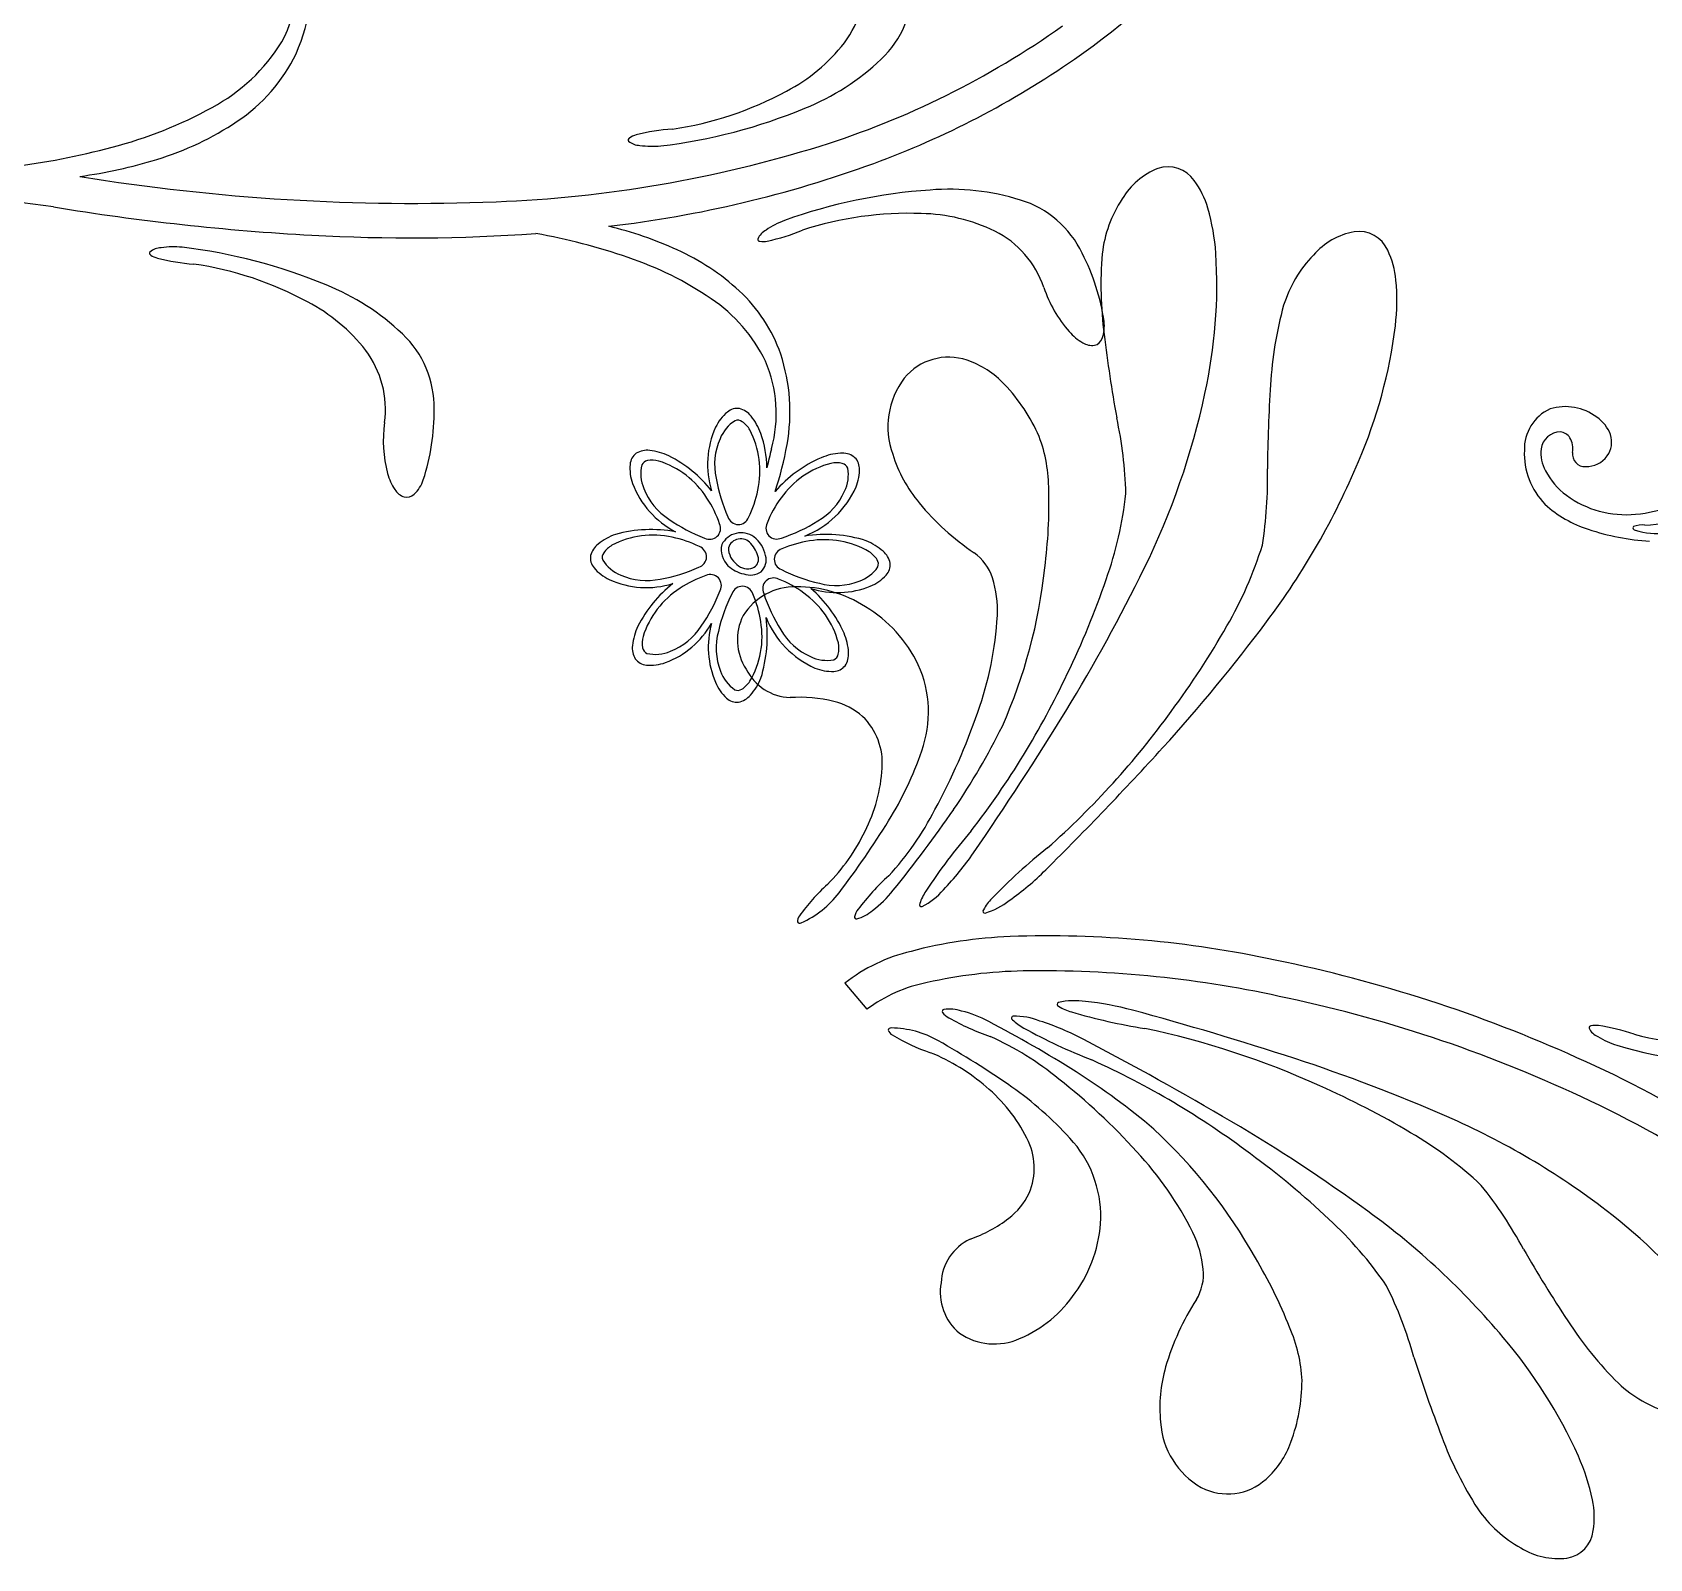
# Model space of a CAD drawing. Extents: x -4 to 4, y -4.07 to 4.07.
# Drawn here: x 0.5 to 1.59, y 1.331 to 2.359 of the extents above; entities that cross this region are included whole.
import ezdxf

# ---------------------------------------------------------------- set-up
doc = ezdxf.new("R2010")
doc.units = 0

msp = doc.modelspace()

# ---------------------------------------------------------------- linework, layer by layer
at = {"color": 7, "linetype": 'CONTINUOUS'}
msp.add_line((1.047296, 1.718394), (1.062261, 1.700875), dxfattribs=at)
for centre, radius, start, end in [((0.891657, 2.785609), 0.542019, 304.929435, 331.142625), ((0.891657, 2.785609), 0.542019, 304.929435, 331.142625), ((0.591307, 2.394819), 0.08732, 331.39522, 375.804003), ((0.591307, 2.394819), 0.08732, 331.39522, 375.804003), ((0.566974, 2.393787), 0.120917, 336.123988, 370.450766), ((0.566974, 2.393787), 0.120917, 336.123988, 370.450766), ((0.993941, 2.392185), 0.066413, 323.060502, 367.596607), ((0.993941, 2.392185), 0.066413, 323.060502, 367.596607), ((1.024897, 2.390808), 0.068262, 313.41458, 360.928542), ((1.024897, 2.390808), 0.068262, 313.41458, 360.928542), ((0.855297, 2.841781), 0.585977, 287.429308, 305.312979), ((0.855297, 2.841781), 0.585977, 287.429308, 305.312979), ((0.563625, 2.416732), 0.122261, 297.966665, 328.589224), ((0.563625, 2.416732), 0.122261, 297.966665, 328.589224), ((0.573819, 2.395331), 0.115359, 303.71782, 334.046327), ((0.573819, 2.395331), 0.115359, 303.71782, 334.046327), ((0.952726, 2.425568), 0.119433, 297.526317, 322.142655), ((0.952726, 2.425568), 0.119433, 297.526317, 322.142655), ((0.960274, 2.458238), 0.161658, 291.817994, 313.626995), ((0.960274, 2.458238), 0.161658, 291.817994, 313.626995), ((0.859776, 2.834701), 0.600525, 290.164579, 304.741335), ((0.859776, 2.834701), 0.600525, 290.164579, 304.741335), ((0.897603, 2.523039), 0.231377, 278.349951, 298.476252), ((0.897603, 2.523039), 0.231377, 278.349951, 298.476252), ((0.481699, 2.560416), 0.287629, 284.473333, 298.958099), ((0.481699, 2.560416), 0.287629, 284.473333, 298.958099), ((0.880468, 2.645107), 0.364831, 276.746191, 292.546434), ((0.880468, 2.645107), 0.364831, 276.746191, 292.546434), ((0.525505, 2.466498), 0.201375, 286.787514, 303.911765), ((0.525505, 2.466498), 0.201375, 286.787514, 303.911765), ((0.910079, 2.276921), 0.013651, 104.167622, 125.525036), ((0.910079, 2.276921), 0.013651, 104.167622, 125.525036), ((0.939937, 2.162529), 0.131875, 93.797344, 104.581153), ((0.939937, 2.162529), 0.131875, 93.797344, 104.581153), ((0.424543, 2.763544), 0.498615, 276.97943, 284.998939), ((0.424543, 2.763544), 0.498615, 276.97943, 284.998939), ((0.779575, 3.089954), 0.84544, 272.21869, 287.287729), ((0.779575, 3.089954), 0.84544, 272.21869, 287.287729), ((0.902842, 2.286752), 0.001456, 118.526153, 209.435154), ((0.902842, 2.286752), 0.001456, 118.526153, 209.435154), ((0.909617, 2.295675), 0.012554, 230.156906, 268.348917), ((0.909617, 2.295675), 0.012554, 230.156906, 268.348917), ((0.917651, 2.341806), 0.059277, 261.857118, 275.4923), ((0.917651, 2.341806), 0.059277, 261.857118, 275.4923), ((0.488583, 2.579983), 0.320697, 277.749451, 287.246859), ((0.488583, 2.579983), 0.320697, 277.749451, 287.246859), ((0.796922, 3.010505), 0.787222, 276.658192, 290.048086), ((0.796922, 3.010505), 0.787222, 276.658192, 290.048086), ((1.276501, 2.221821), 0.049262, 111.732626, 149.239393), ((1.265125, 2.247338), 0.021376, 34.46919, 108.73037), ((0.756886, 3.647662), 1.403609, 260.773173, 272.2628), ((0.756886, 3.647662), 1.403609, 260.773173, 272.2628), ((1.237569, 2.225636), 0.056423, 15.561774, 36.801039), ((0.416445, 1.581607), 0.667218, 81.585578, 100.886768), ((0.416445, 1.581607), 0.667218, 81.585578, 100.886768), ((1.129407, 1.889038), 0.364818, 93.856166, 109.656865), ((1.129407, 1.889038), 0.364818, 93.856166, 109.656865), ((1.117795, 2.091888), 0.161659, 72.776121, 94.584896), ((1.117795, 2.091888), 0.161659, 72.776121, 94.584896), ((1.145692, 2.181024), 0.068261, 25.474088, 72.98827), ((1.145692, 2.181024), 0.068261, 25.474088, 72.98827), ((1.30557, 2.200237), 0.08536, 146.768655, 173.451773), ((0.777551, 3.846884), 1.62672, 260.679053, 266.853356), ((0.777551, 3.846884), 1.62672, 260.679053, 266.853356), ((1.090477, 2.00599), 0.231367, 87.926704, 108.053914), ((1.090477, 2.00599), 0.231367, 87.926704, 108.053914), ((1.096506, 2.117797), 0.119431, 64.259875, 88.87644), ((1.096506, 2.117797), 0.119431, 64.259875, 88.87644), ((1.152312, 2.200232), 0.145379, 3.989401, 16.192627), ((0.754565, 3.424431), 1.203642, 266.842061, 274.027576), ((0.754565, 3.424431), 1.203642, 266.842061, 274.027576), ((0.764219, 1.809661), 0.420817, 70.994511, 79.7494), ((0.764219, 1.809661), 0.420817, 70.994511, 79.7494), ((0.829144, 1.981986), 0.253579, 65.489695, 76.533495), ((0.829144, 1.981986), 0.253579, 65.489695, 76.533495), ((1.000134, 2.214969), 0.012554, 118.054667, 156.246233), ((1.000134, 2.214969), 0.012554, 118.054667, 156.246233), ((1.027843, 2.177223), 0.059277, 110.909607, 124.545245), ((1.027843, 2.177223), 0.059277, 110.909607, 124.545245), ((0.968086, 2.347705), 0.13187, 281.821004, 292.605041), ((0.968086, 2.347705), 0.13187, 281.821004, 292.605041), ((1.118576, 2.166023), 0.066414, 18.806586, 63.34225), ((1.118576, 2.166023), 0.066414, 18.806586, 63.34225), ((1.399979, 2.176602), 0.049262, 101.009184, 138.515728), ((1.393549, 2.20379), 0.021376, 23.745958, 98.006726), ((0.587052, 2.201582), 0.012554, 91.651121, 129.841573), ((0.587052, 2.201582), 0.012554, 91.651121, 129.841573), ((0.595086, 2.155446), 0.059283, 84.506765, 98.141262), ((0.595086, 2.155446), 0.059283, 84.506765, 98.141262), ((0.557903, 1.852153), 0.364829, 67.453479, 83.253722), ((0.557903, 1.852153), 0.364829, 67.453479, 83.253722), ((0.870119, 2.069862), 0.156625, 47.352696, 65.792068), ((0.870119, 2.069862), 0.156625, 47.352696, 65.792068), ((0.990097, 2.219949), 0.001456, 176.967543, 267.877324), ((0.990097, 2.219949), 0.001456, 176.967543, 267.877324), ((0.992207, 2.231972), 0.013651, 260.880697, 282.238566), ((0.992207, 2.231972), 0.013651, 260.880697, 282.238566), ((1.362438, 2.187595), 0.056421, 4.838932, 26.078197), ((0.580277, 2.210506), 0.001456, 150.562896, 241.475796), ((0.580277, 2.210506), 0.001456, 150.562896, 241.475796), ((0.587514, 2.220338), 0.013652, 234.476619, 255.833579), ((0.587514, 2.220338), 0.013652, 234.476619, 255.833579), ((0.617373, 2.33473), 0.131876, 255.41885, 266.202431), ((0.617373, 2.33473), 0.131876, 255.41885, 266.202431), ((0.575036, 1.97421), 0.231386, 61.524156, 81.649775), ((0.575036, 1.97421), 0.231386, 61.524156, 81.649775), ((0.829028, 1.991907), 0.227408, 55.679444, 71.479915), ((0.829028, 1.991907), 0.227408, 55.679444, 71.479915), ((1.077257, 2.143489), 0.146255, 8.238347, 27.218409), ((1.077257, 2.143489), 0.146255, 8.238347, 27.218409), ((1.473168, 2.188887), 0.253279, 175.224717, 187.520498), ((0.962046, 2.18915), 0.335962, 347.414423, 363.617206), ((1.424525, 2.149986), 0.085361, 136.045159, 162.727825), ((1.273941, 2.178498), 0.145379, 353.266218, 365.469445), ((0.637709, 2.039018), 0.161659, 46.373355, 68.182129), ((0.637709, 2.039018), 0.161659, 46.373355, 68.182129), ((0.898338, 2.091497), 0.106084, 25.789247, 56.26907), ((0.898338, 2.091497), 0.106084, 25.789247, 56.26907), ((0.903957, 2.107257), 0.106196, 19.3348, 47.11248), ((0.903957, 2.107257), 0.106196, 19.3348, 47.11248), ((1.263599, 2.214577), 0.086522, 198.283552, 221.205342), ((1.263599, 2.214577), 0.086522, 198.283552, 221.205342), ((0.630161, 2.07169), 0.119432, 37.857129, 62.473466), ((0.630161, 2.07169), 0.119432, 37.857129, 62.473466), ((1.587082, 2.107652), 0.253278, 164.501587, 176.797139), ((1.197561, 2.161293), 0.024644, 340.254295, 367.350392), ((1.197561, 2.161293), 0.024644, 340.254295, 367.350392), ((1.084931, 2.203015), 0.335967, 336.69116, 352.893487), ((0.702333, 2.106451), 0.068261, 359.071061, 406.585242), ((0.702333, 2.106451), 0.068261, 359.071061, 406.585242), ((1.22599, 2.181991), 0.036762, 221.608915, 240.137999), ((1.22599, 2.181991), 0.036762, 221.608915, 240.137999), ((1.214064, 2.160374), 0.012084, 238.14108, 277.032565), ((1.214064, 2.160374), 0.012084, 238.14108, 277.032565), ((1.214006, 2.155383), 0.007169, 282.383247, 340.308144), ((1.214006, 2.155383), 0.007169, 282.383247, 340.308144), ((2.204265, 2.274844), 0.989394, 186.914213, 190.204828), ((0.671376, 2.105072), 0.066414, 352.403834, 396.939718), ((0.671376, 2.105072), 0.066414, 352.403834, 396.939718), ((0.912269, 2.102437), 0.088862, 344.47842, 383.345413), ((0.912269, 2.102437), 0.088862, 344.47842, 383.345413), ((0.884221, 2.10338), 0.126136, 350.027523, 378.027848), ((0.884221, 2.10338), 0.126136, 350.027523, 378.027848), ((1.117228, 2.101816), 0.038565, 71.166616, 140.674781), ((1.109819, 2.079723), 0.061867, 43.176532, 71.277775), ((1.130942, 2.093384), 0.05456, 142.952488, 199.761341), ((1.064988, 2.037137), 0.1237, 23.719683, 43.352617), ((0.794531, 2.221633), 0.506552, 333.824486, 347.957227), ((2.321393, 2.056075), 0.989379, 176.190848, 179.481463), ((0.624343, 2.103263), 0.146257, 341.835565, 360.8154), ((0.624343, 2.103263), 0.146257, 341.835565, 360.8154), ((0.987481, 2.080361), 0.030065, 129.930444, 154.889948), ((0.987481, 2.080361), 0.030065, 129.930444, 154.889948), ((0.974812, 2.09554), 0.010294, 81.140097, 130.082908), ((0.974812, 2.09554), 0.010294, 81.140097, 130.082908), ((0.973164, 2.092284), 0.013811, 37.3076, 76.459976), ((0.973164, 2.092284), 0.013811, 37.3076, 76.459976), ((1.534984, 2.078441), 0.029786, 114.745044, 181.610139), ((1.53281, 2.071683), 0.035342, 53.085059, 106.932534), ((0.822863, 2.084073), 0.086523, 171.880492, 194.802055), ((0.822863, 2.084073), 0.086523, 171.880492, 194.802055), ((1.015174, 2.068123), 0.060338, 155.525672, 197.147102), ((1.015174, 2.068123), 0.060338, 155.525672, 197.147102), ((0.952675, 2.075447), 0.040324, 19.484982, 38.69173), ((0.952675, 2.075447), 0.040324, 19.484982, 38.69173), ((0.963889, 2.041172), 0.272952, 1.532516, 12.350855), ((1.540326, 2.079678), 0.024465, 20.372831, 55.913142), ((0.921497, 2.064521), 0.073361, 1.082368, 19.407429), ((0.921497, 2.064521), 0.073361, 1.082368, 19.407429), ((0.786423, 2.121888), 0.225664, 341.382097, 349.699395), ((0.786423, 2.121888), 0.225664, 341.382097, 349.699395), ((1.083374, 2.051207), 0.101356, 359.655213, 380.617239), ((1.529618, 2.076814), 0.013183, 90.470282, 172.675173), ((1.528645, 2.081398), 0.008643, 33.11561, 84.261685), ((1.523367, 2.078598), 0.014603, 350.451801, 391.002584), ((1.547731, 2.083207), 0.016311, 324.700696, 377.807357), ((0.912862, 2.067272), 0.010294, 126.13988, 175.083348), ((0.912862, 2.067272), 0.010294, 126.13988, 175.083348), ((0.913999, 2.063805), 0.013811, 82.308388, 121.460319), ((0.913999, 2.063805), 0.013811, 82.308388, 121.460319), ((0.911417, 2.037411), 0.040324, 64.485213, 83.691734), ((0.911417, 2.037411), 0.040324, 64.485213, 83.691734), ((0.890899, 1.9981), 0.084655, 38.098823, 63.41338), ((0.890899, 1.9981), 0.084655, 38.098823, 63.41338), ((2.343001, 1.750611), 1.384535, 166.294231, 166.836706), ((2.343001, 1.750611), 1.384535, 166.294231, 166.836706), ((1.067902, 1.990173), 0.090187, 113.953983, 138.575078), ((1.067902, 1.990173), 0.090187, 113.953983, 138.575078), ((1.04689, 2.035413), 0.040321, 93.559691, 112.767577), ((1.04689, 2.035413), 0.040321, 93.559691, 112.767577), ((1.045576, 2.061897), 0.01381, 55.789342, 94.941718), ((1.045576, 2.061897), 0.01381, 55.789342, 94.941718), ((1.046879, 2.065306), 0.010294, 2.170021, 51.111519), ((1.046879, 2.065306), 0.010294, 2.170021, 51.111519), ((1.173366, 2.104674), 0.098374, 197.594787, 219.480778), ((1.55365, 2.075307), 0.048495, 177.285207, 224.605779), ((1.539398, 2.075534), 0.023047, 172.617549, 210.488765), ((1.545794, 2.074853), 0.008134, 170.641233, 275.484588), ((1.547243, 2.083788), 0.017046, 267.740102, 324.053077), ((0.774686, 2.071611), 0.036763, 195.207768, 213.736625), ((0.774686, 2.071611), 0.036763, 195.207768, 213.736625), ((0.932553, 2.065498), 0.030065, 174.930156, 199.889886), ((0.932553, 2.065498), 0.030065, 174.930156, 199.889886), ((1.027126, 2.064477), 0.030063, 337.362493, 362.322677), ((1.027126, 2.064477), 0.030063, 337.362493, 362.322677), ((1.059209, 2.057278), 0.272955, 350.808999, 361.627338), ((0.926394, 2.266097), 0.506549, 323.101077, 337.233818), ((1.561743, 2.085331), 0.047362, 206.984821, 233.494738), ((0.754391, 2.05755), 0.012084, 211.735747, 250.627009), ((0.754391, 2.05755), 0.012084, 211.735747, 250.627009), ((0.740019, 2.065712), 0.024642, 313.851505, 340.947828), ((0.740019, 2.065712), 0.024642, 313.851505, 340.947828), ((0.96114, 2.076667), 0.060751, 200.623057, 242.643432), ((0.96114, 2.076667), 0.060751, 200.623057, 242.643432), ((0.997005, 2.078685), 0.063351, 291.590879, 335.987746), ((0.997005, 2.078685), 0.063351, 291.590879, 335.987746), ((0.848179, 2.041555), 0.336671, 352.640225, 361.539056), ((1.570005, 2.139396), 0.10536, 275.553135, 303.175203), ((0.752119, 2.053106), 0.007169, 255.981404, 313.906946), ((0.752119, 2.053106), 0.007169, 255.981404, 313.906946), ((1.229115, 2.150311), 0.17042, 219.406289, 236.267059), ((0.975883, 2.077946), 0.26252, 340.562347, 353.553411), ((1.571825, 2.098697), 0.077957, 227.46568, 252.421787), ((1.573601, 2.102128), 0.067919, 233.883475, 275.57629), ((0.906285, 1.982922), 0.040323, 109.483752, 128.690728), ((0.906285, 1.982922), 0.040323, 109.483752, 128.690728), ((0.916902, 1.933674), 0.090519, 79.612265, 105.418442), ((0.916902, 1.933674), 0.090519, 79.612265, 105.418442), ((0.977435, 2.007347), 0.014654, 54.180483, 152.759704), ((0.977435, 2.007347), 0.014654, 54.180483, 152.759704), ((0.977172, 2.00917), 0.008772, 39.767362, 161.473465), ((0.977172, 2.00917), 0.008772, 39.767362, 161.473465), ((0.973278, 2.002366), 0.021131, 11.725726, 52.943519), ((0.973278, 2.002366), 0.021131, 11.725726, 52.943519), ((1.034497, 1.932524), 0.0884, 72.053622, 99.230848), ((1.034497, 1.932524), 0.0884, 72.053622, 99.230848), ((1.046477, 1.979297), 0.040324, 48.559263, 67.765556), ((1.046477, 1.979297), 0.040324, 48.559263, 67.765556), ((1.599101, 2.176552), 0.160432, 251.532591, 266.621482), ((0.886194, 2.005059), 0.010294, 171.140425, 220.08258), ((0.886194, 2.005059), 0.010294, 171.140425, 220.08258), ((0.889449, 2.003411), 0.01381, 127.309156, 166.461531), ((0.889449, 2.003411), 0.01381, 127.309156, 166.461531), ((0.979324, 2.010727), 0.015284, 167.426288, 225.362358), ((0.979324, 2.010727), 0.015284, 167.426288, 225.362358), ((0.982914, 2.012019), 0.014059, 180.252547, 234.004855), ((0.982914, 2.012019), 0.014059, 180.252547, 234.004855), ((0.968289, 2.000131), 0.021419, 13.42589, 43.153374), ((0.968289, 2.000131), 0.021419, 13.42589, 43.153374), ((0.982994, 2.003778), 0.011347, 314.567595, 374.720415), ((0.982994, 2.003778), 0.011347, 314.567595, 374.720415), ((1.064277, 1.998955), 0.013811, 10.790677, 49.941717), ((1.064277, 1.998955), 0.013811, 10.790677, 49.941717), ((1.115126, 1.98168), 0.03314, 17.386762, 54.273706), ((1.077848, 2.091174), 0.262511, 329.838953, 342.830246), ((0.901373, 2.017727), 0.030065, 219.928588, 244.888093), ((0.901373, 2.017727), 0.030065, 219.928588, 244.888093), ((0.984214, 2.016657), 0.022949, 227.077782, 257.465963), ((0.984214, 2.016657), 0.022949, 227.077782, 257.465963), ((0.981825, 2.007791), 0.010126, 224.886664, 290.647556), ((0.981825, 2.007791), 0.010126, 224.886664, 290.647556), ((0.983624, 2.00695), 0.013433, 250.922596, 303.080497), ((0.983624, 2.00695), 0.013433, 250.922596, 303.080497), ((0.982773, 2.004173), 0.006418, 294.121255, 368.346803), ((0.982773, 2.004173), 0.006418, 294.121255, 368.346803), ((1.067609, 2.000445), 0.010293, 317.167892, 366.11136), ((1.067609, 2.000445), 0.010293, 317.167892, 366.11136), ((0.826662, 2.036455), 0.357443, 336.105939, 353.892795), ((0.205166, 2.508641), 1.162084, 328.525177, 333.943202), ((0.913611, 2.045416), 0.060334, 245.52372, 287.148254), ((0.913611, 2.045416), 0.060334, 245.52372, 287.148254), ((0.98364, 1.92114), 0.084662, 128.099775, 153.411842), ((0.98364, 1.92114), 0.084662, 128.099775, 153.411842), ((1.013935, 1.944063), 0.041565, 89.157801, 147.686665), ((1.015202, 1.900063), 0.085563, 57.425742, 90.439412), ((1.042389, 2.04044), 0.058734, 252.167039, 292.107249), ((1.042389, 2.04044), 0.058734, 252.167039, 292.107249), ((0.969201, 1.920085), 0.084853, 23.903024, 49.416792), ((0.969201, 1.920085), 0.084853, 23.903024, 49.416792), ((1.053055, 2.013827), 0.030064, 292.361725, 317.321909), ((1.053055, 2.013827), 0.030064, 292.361725, 317.321909), ((1.0763, 1.969298), 0.073892, 357.586873, 377.55306), ((0.698677, 2.169637), 0.554469, 334.046179, 341.160029), ((1.011054, 1.949972), 0.036137, 153.171715, 213.297602), ((0.898464, 1.952322), 0.096583, 342.958763, 367.449358), ((0.898464, 1.952322), 0.096583, 342.958763, 367.449358), ((1.052622, 1.988454), 0.062982, 202.016092, 246.084701), ((1.052622, 1.988454), 0.062982, 202.016092, 246.084701), ((1.014382, 1.893911), 0.091226, 25.328766, 59.072265), ((0.923757, 1.978532), 0.226707, 340.044838, 356.878481), ((0.400771, 2.657722), 1.162023, 317.801439, 323.219694), ((0.944323, 1.941663), 0.040325, 154.485327, 173.69162), ((0.944323, 1.941663), 0.040325, 154.485327, 173.69162), ((0.906083, 1.989902), 0.059006, 290.206595, 330.445498), ((0.906083, 1.989902), 0.059006, 290.206595, 330.445498), ((1.01566, 1.945049), 0.06034, 164.87089, 203.220012), ((1.01566, 1.945049), 0.06034, 164.87089, 203.220012), ((1.009593, 1.938862), 0.040325, 3.560196, 22.76649), ((1.009593, 1.938862), 0.040325, 3.560196, 22.76649), ((0.822539, 2.232843), 0.554466, 323.322972, 330.436822), ((0.917928, 1.944246), 0.01381, 172.308882, 211.46059), ((0.917928, 1.944246), 0.01381, 172.308882, 211.46059), ((1.03608, 1.940176), 0.013811, 325.789565, 364.941495), ((1.03608, 1.940176), 0.013811, 325.789565, 364.941495), ((0.914461, 1.943108), 0.010294, 216.137682, 265.080056), ((0.914461, 1.943108), 0.010294, 216.137682, 265.080056), ((0.916236, 1.9628), 0.030065, 264.928957, 289.888461), ((0.916236, 1.9628), 0.030065, 264.928957, 289.888461), ((1.011885, 1.945561), 0.034658, 206.432657, 267.579338), ((1.03866, 1.958627), 0.030064, 247.364361, 272.323413), ((1.03866, 1.958627), 0.030064, 247.364361, 272.323413), ((1.03949, 1.938874), 0.010293, 272.16811, 321.109827), ((1.03949, 1.938874), 0.010293, 272.16811, 321.109827), ((1.02617, 1.901128), 0.077498, 340.272227, 384.234394), ((0.988012, 1.932698), 0.030065, 202.362178, 227.321456), ((0.988012, 1.932698), 0.030065, 202.362178, 227.321456), ((0.953479, 1.939276), 0.040326, 318.560278, 337.765889), ((0.953479, 1.939276), 0.040326, 318.560278, 337.765889), ((0.687971, 2.1657), 0.562432, 322.205623, 334.884147), ((0.974629, 1.918143), 0.010293, 227.167673, 276.111579), ((0.974629, 1.918143), 0.010293, 227.167673, 276.111579), ((0.973139, 1.921475), 0.01381, 280.791394, 319.942879), ((0.973139, 1.921475), 0.01381, 280.791394, 319.942879), ((1.016695, 1.815327), 0.095813, 75.935048, 93.75448), ((1.028554, 1.862638), 0.047038, 49.243505, 75.942223), ((1.029197, 1.866962), 0.043406, 355.380835, 406.158646), ((0.738177, 2.036886), 0.421145, 331.418884, 341.199291), ((-0.727267, 3.085703), 2.258632, 325.496652, 328.390393), ((0.81129, 2.230968), 0.562427, 311.482196, 324.16072), ((0.742997, 2.094074), 0.457662, 325.610682, 333.752652), ((0.875912, 1.951726), 0.236037, 328.354444, 341.022687), ((-0.407908, 3.398109), 2.258436, 314.772944, 317.666915), ((0.966162, 1.869405), 0.106465, 332.898815, 356.802192), ((0.931678, 1.925223), 0.19788, 317.225046, 333.00727), ((0.371421, 2.352141), 0.910059, 321.133583, 325.416058), ((0.942184, 1.877685), 0.131631, 315.215085, 334.445501), ((0.576059, 2.137285), 0.588661, 322.563425, 328.291581), ((1.432934, 1.563083), 0.396038, 139.359974, 146.695453), ((1.431106, 1.500267), 0.396033, 128.636053, 135.971532), ((0.981919, 1.909919), 0.184077, 315.737719, 325.739333), ((1.188186, 1.668332), 0.165489, 132.245446, 142.855455), ((1.052509, 1.924957), 0.184072, 305.015057, 315.0169), ((1.123111, 1.687951), 0.13064, 132.050865, 144.546595), ((0.991937, 1.818124), 0.064433, 293.811489, 323.111833), ((1.017818, 1.830819), 0.079633, 307.223577, 321.341249), ((1.128255, 1.762626), 0.031836, 145.749322, 162.71403), ((1.078424, 1.811431), 0.046335, 296.888407, 319.669738), ((1.066106, 1.760423), 0.012574, 141.450759, 166.942797), ((1.049046, 1.786623), 0.025619, 284.255608, 311.409333), ((1.098882, 1.771298), 0.001293, 142.473685, 292.626082), ((1.141636, 1.767001), 0.001293, 131.745538, 281.899519), ((1.168883, 1.753015), 0.031836, 135.027266, 151.991747), ((1.129003, 1.810238), 0.046334, 286.164409, 308.94574), ((1.020973, 1.760112), 0.005603, 139.807363, 184.322286), ((1.016955, 1.760864), 0.00196, 216.813378, 300.518395), ((1.055053, 1.762983), 0.001228, 166.805305, 284.188263), ((1.171619, 1.434795), 0.315336, 92.342178, 104.634302), ((1.184257, 1.02557), 0.724747, 77.802517, 92.018362), ((1.11938, 1.625843), 0.11731, 103.522633, 127.913531), ((1.144728, 0.791148), 0.962291, 65.704713, 78.451095), ((1.173885, 1.403161), 0.323587, 91.1294, 102.676636), ((1.179721, 0.97148), 0.755304, 77.318841, 90.926618), ((1.121874, 1.621109), 0.09958, 100.999417, 126.772782), ((1.114236, 1.699417), 0.001228, 99.098898, 216.480811), ((1.118061, 1.675328), 0.025618, 71.873523, 99.027474), ((1.191683, 1.704127), 0.001293, 107.73362, 257.884719), ((1.202076, 1.660299), 0.046333, 80.680765, 103.462777), ((1.208453, 1.729754), 0.031836, 237.636037, 254.600518), ((1.192298, 1.522765), 0.184068, 74.610631, 84.612703), ((0.651119, -0.479587), 2.258263, 71.960108, 74.854308), ((1.153845, 0.809804), 0.918774, 64.476366, 77.957846), ((1.123377, 1.706138), 0.012574, 216.340866, 241.832905), ((1.199108, 1.838984), 0.165486, 240.429488, 251.039497), ((1.10685, 1.622386), 0.079633, 61.944825, 76.062269), ((0.719123, 0.88793), 0.91015, 57.868222, 62.15024), ((1.160872, 1.694955), 0.001293, 95.268227, 245.41875), ((1.182779, 1.716358), 0.031836, 225.169915, 242.134623), ((1.16156, 1.649916), 0.046333, 68.215116, 90.997128), ((1.122322, 1.517734), 0.184071, 62.144524, 72.146367), ((1.31145, 2.079095), 0.396039, 253.655528, 260.991007), ((1.550228, 1.688247), 0.001456, 95.569125, 186.48105), ((1.553059, 1.676372), 0.013652, 81.218624, 102.576039), ((1.535947, 1.559394), 0.131875, 70.846615, 81.630424), ((1.078404, 1.686303), 0.00196, 82.766479, 166.472296), ((1.081797, 1.688582), 0.005603, 198.961042, 243.475303), ((1.078058, 1.623819), 0.064431, 60.172195, 89.473215), ((1.14709, 1.795237), 0.130637, 238.737595, 251.233554), ((0.822155, 1.166167), 0.588767, 54.993194, 60.720205), ((1.065044, 1.501625), 0.197876, 50.277245, 66.059697), ((1.358753, 2.035214), 0.396023, 241.188742, 248.52445), ((0.161573, -0.320743), 2.258445, 59.493823, 62.387793), ((1.133892, 1.137513), 0.562425, 65.466475, 78.144999), ((1.559946, 1.693823), 0.012554, 207.207884, 245.399004), ((1.585332, 1.733171), 0.059278, 238.908039, 252.543449), ((1.637539, 1.907874), 0.231377, 255.399878, 275.526406), ((1.055905, 1.549446), 0.131624, 48.83898, 68.070079), ((0.987992, 0.563567), 1.162069, 66.407438, 71.825463), ((1.244031, 0.998033), 0.732891, 48.886794, 66.125905), ((1.669358, 2.026968), 0.364838, 253.796366, 269.596381), ((0.958487, 1.271956), 0.457638, 49.531844, 57.674043), ((0.98213, 1.154174), 0.562426, 53.00011, 65.678634), ((1.074654, 1.566526), 0.106463, 26.482334, 50.385937), ((1.024307, 1.455248), 0.236017, 42.261324, 54.93048), ((0.931451, 1.322575), 0.421129, 42.085058, 51.865694), ((1.144591, 1.141427), 0.554481, 59.190681, 66.304303), ((1.266556, 1.034767), 0.667218, 45.585578, 64.886768), ((0.715776, 0.625257), 1.162068, 53.94112, 59.359145), ((1.251323, 1.16389), 0.506532, 52.393419, 66.526617), ((1.131587, 1.593687), 0.043406, 337.125868, 387.903679), ((1.142312, 1.561107), 0.077498, 359.050221, 403.012167), ((1.012556, 1.357944), 0.357431, 29.39161, 47.178922), ((1.296485, 1.390793), 0.262523, 46.797281, 59.788116), ((1.078843, 1.449528), 0.2267, 26.405981, 43.239853), ((0.993421, 1.155684), 0.554484, 46.724426, 53.838047), ((1.263541, 1.411057), 0.272947, 27.999995, 38.818563), ((1.129288, 1.597405), 0.047038, 307.341756, 334.040474), ((1.099693, 1.636175), 0.095812, 289.529728, 307.34916), ((1.128633, 1.563076), 0.091225, 324.212507, 357.956007), ((1.195565, 1.366385), 0.262523, 34.330991, 47.321827), ((1.102472, 1.154567), 0.506553, 39.92711, 54.059851), ((1.357949, 1.297099), 0.335949, 36.732935, 52.936174), ((1.215306, 1.518306), 0.073892, 5.731483, 25.69767), ((1.146756, 1.514646), 0.034658, 115.705694, 176.851949), ((2.360101, 2.036062), 0.989374, 210.145686, 213.436301), ((1.034345, 1.361768), 0.336651, 21.745256, 30.644544), ((1.147735, 1.510267), 0.036136, 169.987084, 230.113184), ((1.255864, 1.52228), 0.03314, 329.011192, 365.89769), ((1.131818, 1.55775), 0.085561, 292.844515, 325.85841), ((1.427227, 1.412445), 0.170418, 147.017507, 163.878276), ((1.167771, 1.393284), 0.272947, 15.533383, 26.35195), ((1.148046, 1.516834), 0.041564, 235.597225, 294.126303), ((1.254184, 1.445868), 0.101353, 2.66588, 23.62836), ((1.747299, 1.628227), 0.253285, 212.830484, 225.125808), ((1.235352, 1.261629), 0.335953, 24.266741, 40.469752), ((2.373402, 1.766851), 0.989383, 197.679726, 200.97034), ((1.357979, 1.432326), 0.098372, 163.803077, 185.689067), ((1.231732, 1.451521), 0.123699, 339.932094, 359.565028), ((1.626918, 1.51106), 0.085359, 226.898939, 253.582057), ((1.314548, 1.425928), 0.05456, 183.523154, 240.331791), ((1.289746, 1.430126), 0.061866, 312.006326, 340.107569), ((1.687, 1.500902), 0.253279, 200.363961, 212.659514), ((1.408702, 1.340812), 0.145381, 11.692474, 23.895472), ((1.305284, 1.412761), 0.038564, 242.609542, 312.118125), ((1.544171, 1.412487), 0.08536, 214.432607, 241.115499), ((1.495943, 1.358233), 0.056422, 351.083616, 372.322881), ((1.530449, 1.351939), 0.021376, 279.154341, 353.415521), ((1.528571, 1.379814), 0.049262, 238.64472, 276.151487)]:
    msp.add_arc(centre, radius, start, end, dxfattribs=at)
at = {"color": 2, "linetype": 'CONTINUOUS'}
for centre, radius, start, end in [((0.98672, 2.076168), 0.02519, 121.864036, 158.470017), ((0.98672, 2.076168), 0.02519, 121.864036, 158.470017), ((0.975189, 2.092544), 0.00532, 55.005831, 109.391874), ((0.975189, 2.092544), 0.00532, 55.005831, 109.391874), ((0.96743, 2.081805), 0.018567, 30.830891, 54.398022), ((0.96743, 2.081805), 0.018567, 30.830891, 54.398022), ((1.001956, 2.068001), 0.042407, 155.759972, 192.627266), ((1.001956, 2.068001), 0.042407, 155.759972, 192.627266), ((0.930898, 2.063765), 0.059271, 347.305025, 387.70433), ((0.930898, 2.063765), 0.059271, 347.305025, 387.70433), ((0.915248, 2.06542), 0.00532, 100.011844, 154.396805), ((0.915248, 2.06542), 0.00532, 100.011844, 154.396805), ((0.917355, 2.052341), 0.018567, 75.833397, 99.400754), ((0.917355, 2.052341), 0.018567, 75.833397, 99.400754), ((0.934981, 2.061995), 0.02519, 166.865242, 203.470106), ((0.934981, 2.061995), 0.02519, 166.865242, 203.470106), ((0.90428, 2.013754), 0.059269, 32.304384, 72.70591), ((0.90428, 2.013754), 0.059269, 32.304384, 72.70591), ((1.052887, 2.011434), 0.059273, 104.546821, 144.944571), ((1.052887, 2.011434), 0.059273, 104.546821, 144.944571), ((1.041676, 2.050611), 0.018563, 77.85205, 101.422582), ((1.041676, 2.050611), 0.018563, 77.85205, 101.422582), ((1.044407, 2.06357), 0.005319, 22.849808, 77.237584), ((1.044407, 2.06357), 0.005319, 22.849808, 77.237584), ((1.024531, 2.061095), 0.025191, 333.781944, 370.385914), ((1.024531, 2.061095), 0.025191, 333.781944, 370.385914), ((0.951529, 2.066993), 0.042407, 200.759573, 237.626867), ((0.951529, 2.066993), 0.042407, 200.759573, 237.626867), ((1.068182, 2.077634), 0.109255, 189.963344, 204.246766), ((1.068182, 2.077634), 0.109255, 189.963344, 204.246766), ((0.917684, 2.064658), 0.072386, 333.53612, 348.914333), ((0.917684, 2.064658), 0.072386, 333.53612, 348.914333), ((1.008244, 2.06688), 0.042405, 299.624509, 336.49225), ((1.008244, 2.06688), 0.042405, 299.624509, 336.49225), ((0.894264, 2.00502), 0.072431, 18.540593, 33.910136), ((0.894264, 2.00502), 0.072431, 18.540593, 33.910136), ((1.062497, 2.002218), 0.072462, 143.343798, 158.706269), ((1.062497, 2.002218), 0.072462, 143.343798, 158.706269), ((0.991539, 2.120623), 0.109242, 234.963509, 249.248528), ((0.991539, 2.120623), 0.109242, 234.963509, 249.248528), ((0.956264, 2.024968), 0.00735, 242.169609, 384.806611), ((0.956264, 2.024968), 0.00735, 242.169609, 384.806611), ((0.975587, 2.034936), 0.00735, 197.169492, 339.816026), ((0.975587, 2.034936), 0.00735, 197.169492, 339.816026), ((1.001499, 2.025132), 0.00735, 152.443669, 295.082637), ((1.001499, 2.025132), 0.00735, 152.443669, 295.082637), ((0.970858, 2.122354), 0.109227, 288.002099, 302.288945), ((0.970858, 2.122354), 0.109227, 288.002099, 302.288945), ((0.917969, 1.961144), 0.059271, 77.305331, 117.704857), ((0.917969, 1.961144), 0.059271, 77.305331, 117.704857), ((0.917056, 1.947866), 0.072453, 63.544661, 78.909185), ((0.917056, 1.947866), 0.072453, 63.544661, 78.909185), ((1.034026, 1.944847), 0.072403, 98.337588, 113.712151), ((1.034026, 1.944847), 0.072403, 98.337588, 113.712151), ((1.033766, 1.958108), 0.059268, 59.546523, 99.947827), ((1.033766, 1.958108), 0.059268, 59.546523, 99.947827), ((0.88919, 2.005435), 0.00532, 145.007926, 199.396784), ((0.88919, 2.005435), 0.00532, 145.007926, 199.396784), ((0.899928, 1.997677), 0.018567, 120.830551, 144.398362), ((0.899928, 1.997677), 0.018567, 120.830551, 144.398362), ((0.946797, 2.005834), 0.00735, 287.166405, 429.809307), ((0.946797, 2.005834), 0.00735, 287.166405, 429.809307), ((1.007113, 2.004126), 0.00735, 107.444814, 250.083934), ((1.007113, 2.004126), 0.00735, 107.444814, 250.083934), ((1.053535, 1.993731), 0.018567, 32.852714, 56.419618), ((1.053535, 1.993731), 0.018567, 32.852714, 56.419618), ((0.905568, 2.016969), 0.025194, 211.867326, 248.46951), ((0.905568, 2.016969), 0.025194, 211.867326, 248.46951), ((0.904102, 2.098424), 0.10925, 279.962697, 294.246575), ((0.904102, 2.098424), 0.10925, 279.962697, 294.246575), ((1.0542, 2.094559), 0.109248, 243.004103, 257.287981), ((1.0542, 2.094559), 0.109248, 243.004103, 257.287981), ((1.048828, 2.01327), 0.025191, 288.782365, 325.386781), ((1.048828, 2.01327), 0.025191, 288.782365, 325.386781), ((1.064634, 2.000965), 0.00532, 337.857904, 392.244813), ((1.064634, 2.000965), 0.00532, 337.857904, 392.244813), ((0.913732, 2.032203), 0.042408, 245.761946, 282.627453), ((0.913732, 2.032203), 0.042408, 245.761946, 282.627453), ((0.967979, 1.934526), 0.059269, 122.304061, 162.704699), ((0.967979, 1.934526), 0.059269, 122.304061, 162.704699), ((0.97671, 1.924522), 0.072419, 108.541147, 123.912743), ((0.97671, 1.924522), 0.072419, 108.541147, 123.912743), ((0.956766, 1.98651), 0.00735, 332.16813, 474.809973), ((0.956766, 1.98651), 0.00735, 332.16813, 474.809973), ((0.978309, 1.978639), 0.00735, 17.441214, 160.080183), ((0.978309, 1.978639), 0.00735, 17.441214, 160.080183), ((0.999315, 1.984253), 0.00735, 62.438611, 205.082421), ((0.999315, 1.984253), 0.00735, 62.438611, 205.082421), ((0.976426, 1.923293), 0.072416, 53.34145, 68.713275), ((0.976426, 1.923293), 0.072416, 53.34145, 68.713275), ((1.041403, 2.028877), 0.042406, 254.62445, 291.491744), ((1.041403, 2.028877), 0.042406, 254.62445, 291.491744), ((0.86111, 2.021785), 0.109242, 324.963509, 339.248528), ((0.86111, 2.021785), 0.109242, 324.963509, 339.248528), ((1.068742, 1.931555), 0.109247, 153.004799, 167.288905), ((1.068742, 1.931555), 0.109247, 153.004799, 167.288905), ((0.919003, 1.951717), 0.072432, 8.341162, 23.709793), ((0.919003, 1.951717), 0.072432, 8.341162, 23.709793), ((1.096546, 2.0149), 0.109236, 198.003626, 212.289102), ((1.096546, 2.0149), 0.109236, 198.003626, 212.289102), ((0.985622, 1.932868), 0.059268, 14.545389, 54.946693), ((0.985622, 1.932868), 0.059268, 14.545389, 54.946693), ((0.932293, 1.951987), 0.059268, 329.546107, 369.946967), ((0.932293, 1.951987), 0.059268, 329.546107, 369.946967), ((0.929391, 1.947602), 0.018566, 165.830319, 189.399491), ((0.929391, 1.947602), 0.018566, 165.830319, 189.399491), ((0.914741, 1.981774), 0.042406, 290.758518, 327.626928), ((0.914741, 1.981774), 0.042406, 290.758518, 327.626928), ((1.003063, 1.944349), 0.042407, 164.62512, 201.491074), ((1.003063, 1.944349), 0.042407, 164.62512, 201.491074), ((1.041064, 1.977509), 0.042406, 209.624733, 246.492027), ((1.041064, 1.977509), 0.042406, 209.624733, 246.492027), ((0.916313, 1.945494), 0.00532, 190.010978, 244.397671), ((0.916313, 1.945494), 0.00532, 190.010978, 244.397671), ((0.919739, 1.965228), 0.02519, 256.863951, 293.469038), ((0.919739, 1.965228), 0.02519, 256.863951, 293.469038), ((1.037754, 1.941345), 0.005319, 292.854356, 347.242997), ((1.037754, 1.941345), 0.005319, 292.854356, 347.242997), ((1.024792, 1.944077), 0.018566, 347.851144, 371.418955), ((1.024792, 1.944077), 0.018566, 347.851144, 371.418955), ((1.035279, 1.961222), 0.025192, 243.781688, 280.384318), ((1.035279, 1.961222), 0.025192, 243.781688, 280.384318), ((0.987454, 1.936923), 0.025191, 198.780619, 235.385483), ((0.987454, 1.936923), 0.025191, 198.780619, 235.385483), ((0.967914, 1.932218), 0.018568, 302.852848, 326.419525), ((0.967914, 1.932218), 0.018568, 302.852848, 326.419525), ((0.975149, 1.921118), 0.005319, 247.857038, 302.245679), ((0.975149, 1.921118), 0.005319, 247.857038, 302.245679)]:
    msp.add_arc(centre, radius, start, end, dxfattribs=at)
at = {"color": 1, "linetype": 'CONTINUOUS'}
for centre, radius, start, end in [((1.584622, 2.01144), 0.015862, 83.312443, 111.685681), ((1.586048, 2.081328), 0.054136, 270.446291, 302.49577), ((1.579773, 2.025214), 0.001398, 136.321628, 277.878832), ((1.593322, 2.061879), 0.040327, 250.656875, 280.319005)]:
    msp.add_arc(centre, radius, start, end, dxfattribs=at)

doc.saveas('drawing.dxf')
